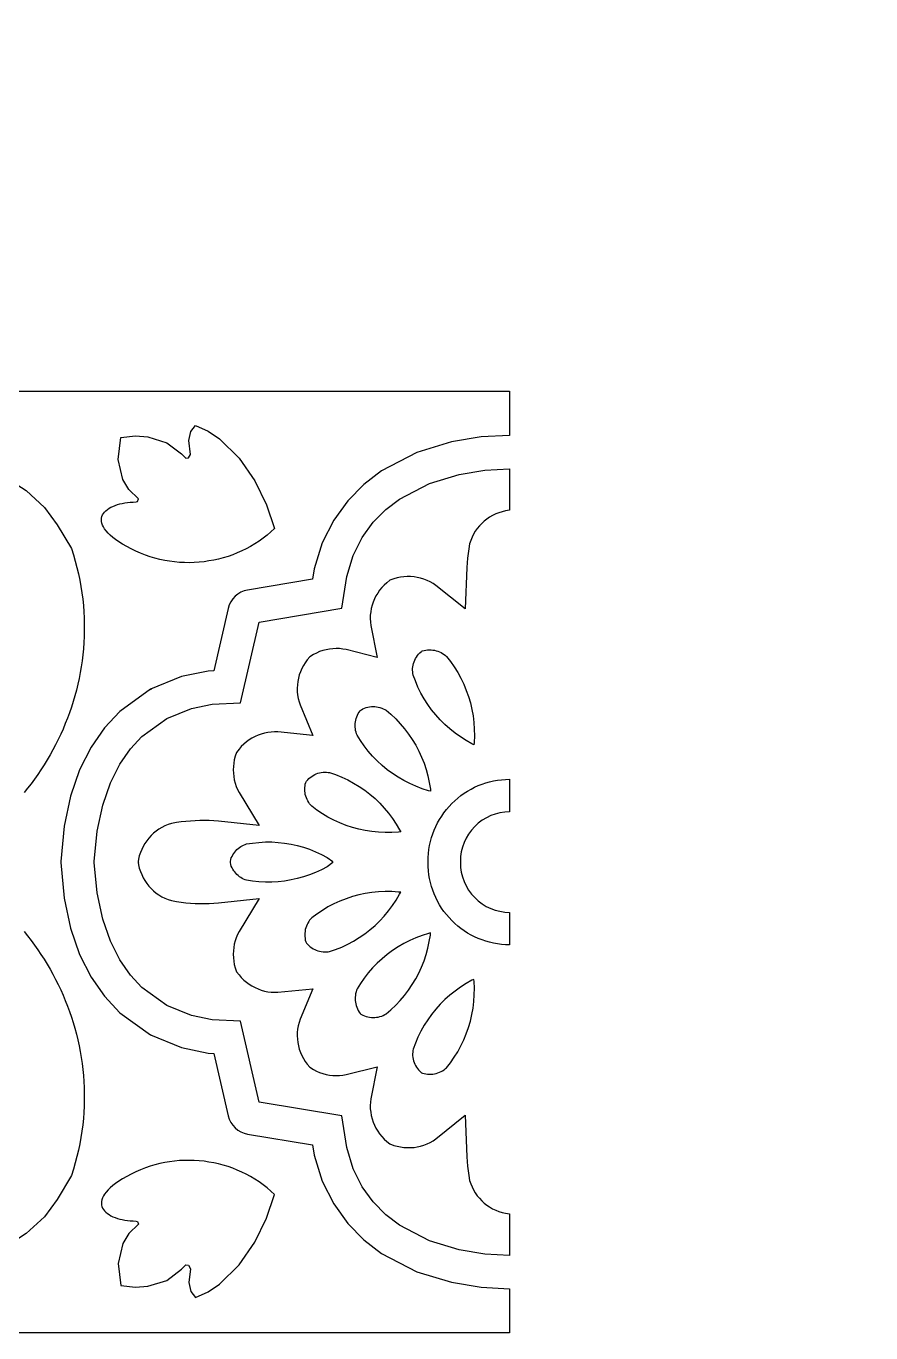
# Model space of a CAD drawing. Extents: x 2785 to 3442, y 577 to 855.
# Drawn here: x 3351.9 to 3441.7, y 577.3 to 716.3 of the extents above; entities that cross this region are included whole.
import ezdxf

# ---------------------------------------------------------------- set-up
doc = ezdxf.new("R2010")
doc.units = 0
doc.layers.add('LAYER_1', color=18, linetype='CONTINUOUS')

msp = doc.modelspace()

# ---------------------------------------------------------------- linework, layer by layer
at = {"layer": 'LAYER_1'}
for points in [[(3140.84, 660.75, 0), (3142.33, 663.28)], [(3348.96, 668.77), (3351.87, 666.9), (3353.79, 665.12), (3355.16, 663.28, 0), (3356.66, 660.75), (3356.88, 660.07), (3357.07, 659.39), (3357.25, 658.72), (3357.41, 658.04), (3357.55, 657.37), (3357.68, 656.69), (3357.78, 656.02), (3357.87, 655.35), (3357.94, 654.68), (3357.99, 654.02), (3358.02, 653.36), (3358.04, 652.7), (3358.04, 652.04), (3358.03, 651.39), (3358, 650.74), (3357.95, 650.09), (3357.89, 649.45), (3357.81, 648.81), (3357.72, 648.18), (3357.61, 647.55), (3357.49, 646.93), (3357.35, 646.31), (3357.2, 645.69), (3357.04, 645.09), (3356.86, 644.48), (3356.67, 643.88), (3356.47, 643.29), (3356.25, 642.71), (3356.02, 642.13), (3355.78, 641.55), (3355.53, 640.99), (3355.26, 640.43), (3354.98, 639.88), (3354.69, 639.33), (3354.4, 638.8), (3354.09, 638.27), (3353.76, 637.75), (3353.43, 637.23), (3353.09, 636.73), (3352.74, 636.23), (3352.38, 635.74), (3352.01, 635.26), (3351.63, 634.79)], [(3142.33, 591.53, 0), (3140.84, 594.06)], [(3351.63, 620.02), (3352.01, 619.55), (3352.38, 619.07), (3352.74, 618.58), (3353.09, 618.08), (3353.43, 617.58), (3353.76, 617.07), (3354.09, 616.54), (3354.4, 616.01), (3354.69, 615.48), (3354.98, 614.93), (3355.26, 614.38), (3355.53, 613.82), (3355.78, 613.26), (3356.02, 612.68), (3356.25, 612.1), (3356.47, 611.52), (3356.67, 610.93), (3356.86, 610.33), (3357.04, 609.73), (3357.2, 609.12), (3357.35, 608.5), (3357.49, 607.88), (3357.61, 607.26), (3357.72, 606.63), (3357.81, 606), (3357.89, 605.36), (3357.95, 604.72), (3358, 604.07), (3358.03, 603.42), (3358.04, 602.77), (3358.04, 602.11), (3358.02, 601.45), (3357.99, 600.79), (3357.94, 600.13), (3357.87, 599.46), (3357.78, 598.79), (3357.68, 598.12), (3357.55, 597.45), (3357.41, 596.77), (3357.25, 596.09), (3357.07, 595.42), (3356.88, 594.74), (3356.66, 594.06, 0), (3355.16, 591.53), (3353.79, 589.69), (3351.87, 587.92), (3348.96, 586.04)], [(2907.39, 846.03, 0), (2908.36, 844.39)], [(2970.34, 846.03, 0), (2969.36, 844.39)], [(3109.49, 844.39, 0), (3108.51, 846.03)], [(3170.49, 844.39, 0), (3171.46, 846.03)], [(3309.64, 846.03, 0), (3310.61, 844.39)], [(3371.62, 844.39, 0), (3372.59, 846.03)], [(2908.36, 801.15, 0), (2907.39, 799.51)], [(2969.36, 801.15, 0), (2970.34, 799.51)], [(3108.51, 799.51, 0), (3109.49, 801.15)], [(3171.46, 799.51, 0), (3170.49, 801.15)], [(3310.61, 801.15, 0), (3309.64, 799.51)], [(3372.59, 799.51, 0), (3371.62, 801.15)], [(3248.75, 677.47), (3403.26, 677.47), (3403.26, 672.78), (3400.23, 672.62), (3397.08, 672.09), (3393.41, 670.97), (3389.65, 669.01), (3387.76, 667.56), (3386.05, 665.83), (3384.56, 663.76), (3383.34, 661.35), (3382.47, 658.58), (3382.31, 657.47), (3375.4, 656.33, 0.303862), (3373.33, 654.38), (3371.81, 647.75), (3371.21, 647.72), (3368.37, 647.13), (3365.09, 645.78), (3361.8, 643.42), (3360.18, 641.67), (3358.76, 639.63), (3357.54, 637.22), (3356.57, 634.43), (3355.89, 631.24), (3355.56, 627.47), (3355.56, 627.41), (3355.56, 627.35), (3355.89, 623.57), (3356.57, 620.38), (3357.54, 617.59), (3358.76, 615.18), (3360.18, 613.14), (3361.8, 611.39), (3365.09, 609.03), (3368.37, 607.68), (3371.21, 607.09), (3371.81, 607.06), (3373.33, 600.43, 0.303862), (3375.4, 598.48), (3382.31, 597.34), (3382.47, 596.23), (3383.34, 593.46), (3384.56, 591.05), (3386.05, 588.98), (3387.76, 587.25), (3389.65, 585.8), (3393.41, 583.84), (3397.08, 582.72), (3400.23, 582.19), (3403.26, 582.03), (3403.26, 577.34), (3248.75, 577.34)]]:
    msp.add_lwpolyline(points, format="xyb", dxfattribs=at)
for points in [[(3362.55, 660.96), (3362.11, 661.21), (3361.72, 661.45), (3361.37, 661.69), (3361.06, 661.93), (3360.79, 662.16), (3360.56, 662.39), (3360.36, 662.61), (3360.2, 662.83), (3360.07, 663.04), (3359.97, 663.24), (3359.9, 663.44), (3359.87, 663.63), (3359.86, 663.81), (3359.88, 663.99), (3359.92, 664.16), (3359.99, 664.32), (3360.09, 664.48), (3360.2, 664.62), (3360.34, 664.76), (3360.5, 664.89), (3360.68, 665.02), (3360.87, 665.13), (3361.09, 665.23), (3361.31, 665.32), (3361.56, 665.41), (3361.81, 665.48), (3362.08, 665.54), (3362.35, 665.6), (3362.64, 665.64), (3362.93, 665.67), (3363.23, 665.69), (3363.54, 665.7), (3363.7, 665.74), (3363.79, 666.02), (3362.78, 667.01), (3362.14, 668.08), (3361.64, 670.21), (3361.92, 672.54), (3363.47, 672.71), (3364.8, 672.63), (3366.8, 672), (3368.36, 670.81), (3368.82, 670.36), (3369.11, 670.4), (3369.32, 670.76), (3369.15, 672.24), (3369.36, 673.19), (3369.86, 673.84), (3371.2, 673.21), (3372.42, 672.4), (3374.51, 670.35), (3376.16, 667.93), (3377.42, 665.4), (3378.28, 662.87), (3377.88, 662.51), (3377.47, 662.16), (3377.05, 661.84), (3376.62, 661.53), (3376.17, 661.24), (3375.72, 660.97), (3375.26, 660.72), (3374.79, 660.49), (3374.31, 660.28), (3373.82, 660.09), (3373.32, 659.91), (3372.82, 659.76), (3372.32, 659.62), (3371.81, 659.51), (3371.29, 659.42), (3370.78, 659.34), (3370.26, 659.29), (3369.73, 659.25), (3369.21, 659.24), (3368.68, 659.25), (3368.16, 659.27), (3367.63, 659.32), (3367.11, 659.39), (3366.59, 659.48), (3366.07, 659.59), (3365.55, 659.72), (3365.04, 659.87), (3364.53, 660.05), (3364.02, 660.24), (3363.52, 660.46), (3363.03, 660.7)], [(3403.26, 585.58), (3400.62, 585.72), (3397.9, 586.18), (3394.76, 587.14), (3391.56, 588.8), (3390.11, 589.91), (3388.77, 591.27), (3387.6, 592.89), (3386.64, 594.8), (3385.94, 597.04), (3385.42, 600.42), (3376.64, 601.88), (3374.66, 610.49), (3371.65, 610.62), (3369.42, 611.09), (3366.82, 612.15), (3364.16, 614.06), (3362.95, 615.37), (3361.81, 617), (3360.82, 618.98), (3360, 621.34), (3359.4, 624.12), (3359.09, 627.35), (3359.09, 627.41), (3359.09, 627.47), (3359.4, 630.69), (3360, 633.47), (3360.82, 635.83), (3361.81, 637.81), (3362.95, 639.44), (3364.16, 640.75), (3366.82, 642.66), (3369.42, 643.72), (3371.65, 644.19), (3374.66, 644.32), (3376.64, 652.93), (3385.42, 654.4), (3385.94, 657.77), (3386.64, 660.01), (3387.6, 661.92), (3388.77, 663.54), (3390.11, 664.9), (3391.56, 666.01), (3394.76, 667.67), (3397.9, 668.63), (3400.62, 669.09), (3403.26, 669.23), (3403.26, 664.82), (3402.82, 664.75), (3402.46, 664.66), (3402.11, 664.55), (3401.78, 664.42), (3401.45, 664.26), (3401.14, 664.08), (3400.84, 663.88), (3400.56, 663.66), (3400.3, 663.42), (3400.05, 663.16), (3399.82, 662.88), (3399.61, 662.59), (3399.43, 662.28), (3399.27, 661.95), (3399.13, 661.61), (3399.01, 661.25), (3398.92, 660.72), (3398.84, 660.23), (3398.78, 659.73), (3398.74, 659.24), (3398.7, 658.74), (3398.55, 654.33), (3395.42, 656.82), (3395.12, 657.03), (3394.8, 657.21), (3394.48, 657.36), (3394.15, 657.49), (3393.8, 657.6), (3393.45, 657.68), (3393.1, 657.74), (3392.74, 657.77), (3392.38, 657.77), (3392.02, 657.75), (3391.66, 657.71), (3391.3, 657.63), (3390.95, 657.53), (3390.54, 657.38), (3390.19, 657.11), (3389.92, 656.86), (3389.67, 656.59), (3389.44, 656.31), (3389.24, 656.01), (3389.05, 655.7), (3388.89, 655.38), (3388.76, 655.05), (3388.64, 654.71), (3388.55, 654.37), (3388.49, 654.01), (3388.45, 653.65), (3388.44, 653.29), (3388.46, 652.93), (3388.5, 652.57), (3389.19, 649.17), (3385.89, 650), (3385.54, 650.06), (3385.18, 650.1), (3384.82, 650.11), (3384.46, 650.09), (3384.11, 650.05), (3383.75, 649.99), (3383.4, 649.89), (3383.06, 649.78), (3382.72, 649.63), (3382.4, 649.46), (3382.02, 649.23), (3381.74, 648.9), (3381.52, 648.6), (3381.33, 648.29), (3381.16, 647.97), (3381.02, 647.64), (3380.9, 647.3), (3380.81, 646.95), (3380.74, 646.6), (3380.7, 646.24), (3380.68, 645.88), (3380.69, 645.52), (3380.72, 645.17), (3380.78, 644.81), (3380.87, 644.46), (3380.99, 644.11), (3382.35, 640.87), (3378.63, 641.24), (3378.27, 641.25), (3377.91, 641.23), (3377.55, 641.19), (3377.2, 641.12), (3376.85, 641.02), (3376.51, 640.9), (3376.19, 640.75), (3375.87, 640.59), (3375.56, 640.39), (3375.27, 640.18), (3375, 639.95), (3374.73, 639.69), (3374.49, 639.41), (3374.23, 639.06), (3374.09, 638.65), (3373.99, 638.29), (3373.93, 637.93), (3373.89, 637.57), (3373.88, 637.21), (3373.89, 636.85), (3373.93, 636.49), (3373.99, 636.14), (3374.08, 635.79), (3374.2, 635.45), (3374.33, 635.12), (3374.5, 634.8), (3376.62, 631.29), (3372.3, 631.75), (3371.81, 631.79), (3371.31, 631.81), (3370.82, 631.82), (3370.32, 631.82), (3369.82, 631.8), (3369.33, 631.77), (3368.83, 631.73), (3368.33, 631.67), (3367.84, 631.6), (3367.32, 631.5), (3366.95, 631.39), (3366.61, 631.25), (3366.29, 631.09), (3365.98, 630.9), (3365.68, 630.7), (3365.41, 630.47), (3365.14, 630.22), (3364.9, 629.96), (3364.68, 629.68), (3364.48, 629.38), (3364.3, 629.07), (3364.14, 628.75), (3364, 628.41), (3363.89, 628.06), (3363.8, 627.7), (3363.78, 627.47), (3363.79, 627.41), (3363.78, 627.35), (3363.8, 627.11), (3363.89, 626.75), (3364, 626.4), (3364.14, 626.07), (3364.3, 625.74), (3364.48, 625.43), (3364.68, 625.13), (3364.9, 624.85), (3365.14, 624.59), (3365.41, 624.34), (3365.68, 624.11), (3365.98, 623.91), (3366.29, 623.72), (3366.61, 623.56), (3366.95, 623.42), (3367.32, 623.31), (3367.84, 623.21), (3368.33, 623.14), (3368.83, 623.08), (3369.33, 623.04), (3369.82, 623.01), (3370.32, 622.99), (3370.82, 622.99), (3371.31, 623), (3371.81, 623.02), (3372.3, 623.06), (3376.62, 623.52), (3374.5, 620.01), (3374.33, 619.69), (3374.2, 619.36), (3374.08, 619.02), (3373.99, 618.67), (3373.93, 618.32), (3373.89, 617.96), (3373.88, 617.6), (3373.89, 617.24), (3373.93, 616.88), (3373.99, 616.52), (3374.09, 616.16), (3374.23, 615.75), (3374.49, 615.4), (3374.73, 615.12), (3375, 614.86), (3375.27, 614.63), (3375.56, 614.42), (3375.87, 614.23), (3376.19, 614.06), (3376.51, 613.91), (3376.85, 613.79), (3377.2, 613.69), (3377.55, 613.62), (3377.91, 613.58), (3378.27, 613.56), (3378.63, 613.57), (3382.35, 613.94), (3380.99, 610.7), (3380.87, 610.35), (3380.78, 610), (3380.72, 609.64), (3380.69, 609.29), (3380.68, 608.93), (3380.7, 608.57), (3380.74, 608.21), (3380.81, 607.86), (3380.9, 607.51), (3381.02, 607.17), (3381.16, 606.84), (3381.33, 606.52), (3381.52, 606.21), (3381.74, 605.91), (3382.02, 605.58), (3382.4, 605.35), (3382.72, 605.18), (3383.06, 605.04), (3383.4, 604.92), (3383.75, 604.83), (3384.11, 604.76), (3384.46, 604.72), (3384.82, 604.7), (3385.18, 604.71), (3385.54, 604.75), (3385.89, 604.81), (3389.19, 605.64), (3388.5, 602.24), (3388.46, 601.88), (3388.44, 601.52), (3388.45, 601.16), (3388.49, 600.8), (3388.55, 600.45), (3388.64, 600.1), (3388.76, 599.76), (3388.89, 599.43), (3389.05, 599.11), (3389.24, 598.8), (3389.44, 598.5), (3389.67, 598.22), (3389.92, 597.95), (3390.19, 597.7), (3390.54, 597.43), (3390.95, 597.28), (3391.3, 597.18), (3391.66, 597.11), (3392.02, 597.06), (3392.38, 597.04), (3392.74, 597.04), (3393.1, 597.07), (3393.45, 597.13), (3393.8, 597.21), (3394.15, 597.32), (3394.48, 597.45), (3394.8, 597.6), (3395.12, 597.78), (3395.42, 597.99), (3398.55, 600.48), (3398.7, 596.07), (3398.74, 595.57), (3398.78, 595.08), (3398.84, 594.58), (3398.92, 594.09), (3399.01, 593.56), (3399.13, 593.2), (3399.27, 592.86), (3399.43, 592.54), (3399.61, 592.23), (3399.82, 591.93), (3400.05, 591.65), (3400.3, 591.39), (3400.56, 591.15), (3400.84, 590.93), (3401.14, 590.73), (3401.45, 590.55), (3401.78, 590.39), (3402.11, 590.26), (3402.46, 590.15), (3402.82, 590.06), (3403.26, 589.99)], [(3399.5, 640.11), (3399.47, 639.88), (3399.26, 639.98), (3398.64, 640.33), (3398.04, 640.71), (3397.47, 641.12), (3396.92, 641.56), (3396.39, 642.03), (3395.89, 642.53), (3395.41, 643.05), (3394.97, 643.6), (3394.56, 644.17), (3394.18, 644.76), (3393.83, 645.38), (3393.51, 646.01), (3393.24, 646.66), (3393.01, 647.29), (3392.98, 647.44), (3392.96, 647.62), (3392.95, 647.81), (3392.95, 647.99), (3392.97, 648.17), (3393, 648.35), (3393.05, 648.53), (3393.11, 648.71), (3393.18, 648.88), (3393.26, 649.04), (3393.36, 649.21), (3393.47, 649.36), (3393.58, 649.5), (3393.71, 649.64), (3393.85, 649.77), (3393.91, 649.82), (3393.99, 649.85), (3394.17, 649.9), (3394.35, 649.93), (3394.54, 649.96), (3394.73, 649.97), (3394.91, 649.97), (3395.1, 649.95), (3395.28, 649.92), (3395.46, 649.88), (3395.64, 649.83), (3395.81, 649.76), (3395.97, 649.68), (3396.13, 649.59), (3396.29, 649.49), (3396.43, 649.37), (3396.54, 649.27), (3396.96, 648.74), (3397.37, 648.17), (3397.74, 647.57), (3398.08, 646.95), (3398.39, 646.31), (3398.66, 645.66), (3398.89, 645), (3399.09, 644.32), (3399.25, 643.64), (3399.38, 642.94), (3399.47, 642.24), (3399.51, 641.53), (3399.52, 640.82)], [(3386.84, 641.95), (3386.85, 642.13), (3386.87, 642.31), (3386.9, 642.5), (3386.95, 642.68), (3387.01, 642.85), (3387.09, 643.02), (3387.17, 643.19), (3387.27, 643.35), (3387.38, 643.5), (3387.43, 643.56), (3387.5, 643.6), (3387.67, 643.69), (3387.84, 643.76), (3388.02, 643.83), (3388.2, 643.87), (3388.38, 643.91), (3388.57, 643.93), (3388.75, 643.94), (3388.94, 643.93), (3389.12, 643.91), (3389.3, 643.88), (3389.48, 643.84), (3389.66, 643.78), (3389.83, 643.71), (3389.99, 643.62), (3390.12, 643.54), (3390.63, 643.12), (3391.15, 642.63), (3391.64, 642.12), (3392.09, 641.58), (3392.52, 641.02), (3392.91, 640.43), (3393.28, 639.83), (3393.61, 639.21), (3393.9, 638.57), (3394.16, 637.91), (3394.38, 637.24), (3394.57, 636.56), (3394.72, 635.87), (3394.84, 635.16), (3394.86, 634.93), (3394.63, 634.99), (3393.96, 635.21), (3393.3, 635.46), (3392.65, 635.75), (3392.02, 636.07), (3391.41, 636.42), (3390.82, 636.81), (3390.25, 637.23), (3389.71, 637.68), (3389.19, 638.16), (3388.7, 638.66), (3388.24, 639.19), (3387.8, 639.75), (3387.4, 640.33), (3387.05, 640.9), (3386.99, 641.05), (3386.93, 641.22), (3386.89, 641.4), (3386.86, 641.58), (3386.84, 641.76)], [(3382.71, 636.78), (3382.88, 636.85), (3383.06, 636.9), (3383.24, 636.93), (3383.42, 636.96), (3383.61, 636.96), (3383.79, 636.96), (3383.97, 636.94), (3384.12, 636.92), (3384.76, 636.7), (3385.41, 636.44), (3386.05, 636.14), (3386.68, 635.8), (3387.28, 635.44), (3387.86, 635.04), (3388.41, 634.61), (3388.95, 634.15), (3389.46, 633.66), (3389.94, 633.14), (3390.39, 632.6), (3390.81, 632.03), (3391.21, 631.44), (3391.57, 630.83), (3391.68, 630.62), (3391.44, 630.59), (3390.73, 630.55), (3390.03, 630.54), (3389.32, 630.57), (3388.62, 630.65), (3387.92, 630.75), (3387.23, 630.9), (3386.55, 631.08), (3385.88, 631.3), (3385.22, 631.56), (3384.58, 631.85), (3383.95, 632.18), (3383.35, 632.54), (3382.76, 632.93), (3382.23, 633.34), (3382.12, 633.45), (3382, 633.59), (3381.9, 633.74), (3381.8, 633.9), (3381.72, 634.06), (3381.65, 634.23), (3381.59, 634.41), (3381.54, 634.58), (3381.51, 634.77), (3381.49, 634.95), (3381.48, 635.14), (3381.49, 635.33), (3381.51, 635.51), (3381.54, 635.7), (3381.59, 635.88), (3381.62, 635.95), (3381.66, 636.02), (3381.79, 636.16), (3381.92, 636.29), (3382.07, 636.41), (3382.22, 636.52), (3382.37, 636.62), (3382.54, 636.71)], [(3373.59, 627.41), (3373.58, 627.47), (3373.61, 627.67), (3373.67, 627.84), (3373.75, 628.01), (3373.83, 628.17), (3373.93, 628.32), (3374.03, 628.46), (3374.14, 628.6), (3374.26, 628.73), (3374.39, 628.85), (3374.53, 628.96), (3374.68, 629.05), (3374.83, 629.14), (3374.98, 629.22), (3375.15, 629.28), (3375.28, 629.33), (3375.93, 629.43), (3376.61, 629.5), (3377.3, 629.54), (3377.98, 629.54), (3378.66, 629.5), (3379.34, 629.42), (3380.02, 629.31), (3380.69, 629.16), (3381.35, 628.98), (3382, 628.76), (3382.64, 628.51), (3383.26, 628.22), (3383.87, 627.9), (3384.47, 627.47), (3384.39, 627.41), (3384.47, 627.35), (3383.87, 626.91), (3383.26, 626.59), (3382.64, 626.3), (3382, 626.05), (3381.35, 625.83), (3380.69, 625.65), (3380.02, 625.5), (3379.34, 625.39), (3378.66, 625.31), (3377.98, 625.27), (3377.3, 625.27), (3376.61, 625.31), (3375.93, 625.38), (3375.28, 625.48), (3375.15, 625.53), (3374.98, 625.59), (3374.83, 625.67), (3374.68, 625.76), (3374.53, 625.85), (3374.39, 625.96), (3374.26, 626.08), (3374.14, 626.21), (3374.03, 626.35), (3373.93, 626.49), (3373.83, 626.64), (3373.75, 626.8), (3373.67, 626.97), (3373.61, 627.14), (3373.58, 627.35)], [(3382.71, 618.03), (3382.88, 617.96), (3383.06, 617.92), (3383.24, 617.88), (3383.42, 617.86), (3383.61, 617.85), (3383.79, 617.85), (3383.97, 617.87), (3384.12, 617.89), (3384.76, 618.11), (3385.41, 618.37), (3386.05, 618.67), (3386.68, 619.01), (3387.28, 619.37), (3387.86, 619.77), (3388.41, 620.2), (3388.95, 620.67), (3389.46, 621.15), (3389.94, 621.67), (3390.39, 622.21), (3390.81, 622.78), (3391.21, 623.37), (3391.57, 623.98), (3391.68, 624.19), (3391.44, 624.22), (3390.73, 624.26), (3390.03, 624.27), (3389.32, 624.24), (3388.62, 624.16), (3387.92, 624.06), (3387.23, 623.91), (3386.55, 623.73), (3385.88, 623.51), (3385.22, 623.25), (3384.58, 622.96), (3383.95, 622.63), (3383.35, 622.27), (3382.76, 621.88), (3382.23, 621.47), (3382.12, 621.36), (3382, 621.22), (3381.9, 621.07), (3381.8, 620.91), (3381.72, 620.75), (3381.65, 620.58), (3381.59, 620.41), (3381.54, 620.23), (3381.51, 620.04), (3381.49, 619.86), (3381.48, 619.67), (3381.49, 619.49), (3381.51, 619.3), (3381.54, 619.11), (3381.59, 618.93), (3381.62, 618.86), (3381.66, 618.79), (3381.79, 618.65), (3381.92, 618.52), (3382.07, 618.4), (3382.22, 618.29), (3382.37, 618.19), (3382.54, 618.1)], [(3386.84, 612.87), (3386.85, 612.68), (3386.87, 612.5), (3386.9, 612.32), (3386.95, 612.14), (3387.01, 611.96), (3387.09, 611.79), (3387.17, 611.62), (3387.27, 611.46), (3387.38, 611.31), (3387.43, 611.25), (3387.5, 611.21), (3387.67, 611.12), (3387.84, 611.05), (3388.02, 610.99), (3388.2, 610.94), (3388.38, 610.9), (3388.57, 610.88), (3388.75, 610.87), (3388.94, 610.88), (3389.12, 610.9), (3389.3, 610.93), (3389.48, 610.97), (3389.66, 611.03), (3389.83, 611.1), (3389.99, 611.19), (3390.12, 611.27), (3390.63, 611.7), (3391.15, 612.18), (3391.64, 612.69), (3392.09, 613.23), (3392.52, 613.79), (3392.91, 614.38), (3393.28, 614.98), (3393.61, 615.6), (3393.9, 616.24), (3394.16, 616.9), (3394.38, 617.57), (3394.57, 618.25), (3394.72, 618.95), (3394.84, 619.65), (3394.86, 619.88), (3394.63, 619.82), (3393.96, 619.6), (3393.3, 619.35), (3392.65, 619.06), (3392.02, 618.74), (3391.41, 618.39), (3390.82, 618), (3390.25, 617.58), (3389.71, 617.13), (3389.19, 616.66), (3388.7, 616.15), (3388.24, 615.62), (3387.8, 615.06), (3387.4, 614.48), (3387.05, 613.91), (3386.99, 613.77), (3386.93, 613.59), (3386.89, 613.41), (3386.86, 613.23), (3386.84, 613.05)], [(3399.5, 614.7), (3399.47, 614.93), (3399.26, 614.83), (3398.64, 614.48), (3398.04, 614.1), (3397.47, 613.69), (3396.92, 613.25), (3396.39, 612.78), (3395.89, 612.28), (3395.41, 611.76), (3394.97, 611.21), (3394.56, 610.64), (3394.18, 610.05), (3393.83, 609.43), (3393.51, 608.8), (3393.24, 608.15), (3393.01, 607.52), (3392.98, 607.37), (3392.96, 607.19), (3392.95, 607), (3392.95, 606.82), (3392.97, 606.64), (3393, 606.46), (3393.05, 606.28), (3393.11, 606.1), (3393.18, 605.93), (3393.26, 605.77), (3393.36, 605.61), (3393.47, 605.45), (3393.58, 605.31), (3393.71, 605.17), (3393.85, 605.04), (3393.91, 604.99), (3393.99, 604.97), (3394.17, 604.91), (3394.35, 604.88), (3394.54, 604.85), (3394.73, 604.84), (3394.91, 604.84), (3395.1, 604.86), (3395.28, 604.89), (3395.46, 604.93), (3395.64, 604.98), (3395.81, 605.05), (3395.97, 605.13), (3396.13, 605.22), (3396.29, 605.33), (3396.43, 605.44), (3396.54, 605.54), (3396.96, 606.07), (3397.37, 606.65), (3397.74, 607.24), (3398.08, 607.86), (3398.39, 608.5), (3398.66, 609.15), (3398.89, 609.81), (3399.09, 610.49), (3399.25, 611.18), (3399.38, 611.87), (3399.47, 612.57), (3399.51, 613.28), (3399.52, 613.99)], [(3362.55, 593.97), (3362.11, 593.72), (3361.72, 593.48), (3361.37, 593.24), (3361.06, 593), (3360.79, 592.77), (3360.56, 592.54), (3360.36, 592.32), (3360.2, 592.11), (3360.07, 591.9), (3359.97, 591.69), (3359.9, 591.49), (3359.87, 591.3), (3359.86, 591.12), (3359.88, 590.94), (3359.92, 590.77), (3359.99, 590.61), (3360.09, 590.45), (3360.2, 590.31), (3360.34, 590.17), (3360.5, 590.04), (3360.68, 589.92), (3360.87, 589.8), (3361.09, 589.7), (3361.31, 589.61), (3361.56, 589.52), (3361.81, 589.45), (3362.08, 589.39), (3362.35, 589.33), (3362.64, 589.29), (3362.93, 589.26), (3363.23, 589.24), (3363.54, 589.23), (3363.7, 589.19), (3363.79, 588.91), (3362.78, 587.92), (3362.14, 586.85), (3361.64, 584.72), (3361.92, 582.39), (3363.47, 582.22), (3364.8, 582.3), (3366.8, 582.93), (3368.36, 584.12), (3368.82, 584.57), (3369.11, 584.53), (3369.32, 584.17), (3369.15, 582.69), (3369.36, 581.75), (3369.86, 581.09), (3371.2, 581.72), (3372.42, 582.53), (3374.51, 584.58), (3376.16, 587), (3377.42, 589.54), (3378.28, 592.06), (3377.88, 592.42), (3377.47, 592.77), (3377.05, 593.09), (3376.62, 593.4), (3376.17, 593.69), (3375.72, 593.96), (3375.26, 594.21), (3374.79, 594.44), (3374.31, 594.65), (3373.82, 594.84), (3373.32, 595.02), (3372.82, 595.17), (3372.32, 595.31), (3371.81, 595.42), (3371.29, 595.51), (3370.78, 595.59), (3370.26, 595.64), (3369.73, 595.68), (3369.21, 595.69), (3368.68, 595.68), (3368.16, 595.66), (3367.63, 595.61), (3367.11, 595.54), (3366.59, 595.45), (3366.07, 595.34), (3365.55, 595.21), (3365.04, 595.06), (3364.53, 594.88), (3364.02, 594.69), (3363.52, 594.47), (3363.03, 594.23)]]:
    msp.add_lwpolyline(points, close=True, dxfattribs=at)
for points in [[(3365.06, 645.76), (3365.18, 645.82)], [(3365.06, 609.05), (3365.18, 608.99)]]:
    msp.add_lwpolyline(points, dxfattribs=at)
msp.add_lwpolyline([(3403.26, 618.6, -0.414214), (3394.6, 627.35), (3394.6, 627.41), (3394.6, 627.47, -0.414214), (3403.26, 636.21), (3403.26, 632.75, 0.414214), (3398.03, 627.47), (3398.03, 627.41), (3398.03, 627.35, 0.414214), (3403.26, 622.06)], format="xyb", close=True, dxfattribs=at)

doc.saveas('drawing.dxf')
